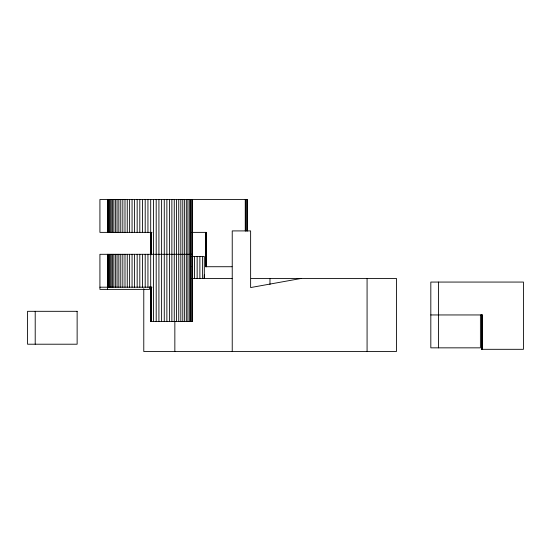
<?xml version="1.0" encoding="UTF-8"?>
<svg xmlns="http://www.w3.org/2000/svg" width="551" height="551" viewBox="0 0 551 551"><rect width="100%" height="100%" fill="white"/><g stroke="black" fill="none" stroke-linecap="round" stroke-linejoin="round"><path stroke-width="0.83" d="M150.871 254.686L150.864 232.37L150.884 252.11M150.864 321.55L150.884 287.195M205.688 266.725L205.709 232.37L205.647 252.11L206.17 252.11M481.767 349.313L481.788 314.952L481.774 334.691M301.307 278.427L250.629 287.56L250.629 230.91L232.233 230.91L232.233 351.524M152.021 232.37L99.917 232.37L99.917 199.476L247.371 199.476L247.371 230.972M191.776 232.37L206.288 232.37L206.288 266.725M150.822 252.11L151.346 252.11M192.547 254.3L99.917 254.3L99.917 289.385L149.5 289.385L149.5 286.809M191.838 256.497L204.318 256.497L204.318 278.427M192.099 266.725L192.547 266.725M231.999 266.725L205.523 266.725L205.523 232.37M204.318 274.77L204.194 278.207M191.893 278.427L232.081 278.427M251.228 278.427L269.976 278.427L269.976 284.447M270.231 278.427L396.431 278.427L396.431 351.524L143.777 351.524L143.777 288.745M99.917 287.195L152.021 287.195M151.346 306.935L150.822 306.935L150.864 287.195M430.82 314.952L482.366 314.952L482.366 349.313M205.688 232.37L205.702 252.11M482.208 349.313L482.208 314.952L482.18 334.691L481.726 334.691L481.726 314.952M481.602 314.952L481.602 349.313L523.45 349.313L523.45 282.064L430.82 282.064L430.82 347.846L480.396 347.846L480.396 314.952M438.479 282.064L438.479 347.846M367.076 278.427L367.076 351.524M246.924 199.476L246.924 230.972M245.877 199.476L245.877 230.972M245.264 199.476L245.264 230.972M206.129 266.725L206.129 232.37L206.102 252.11M202.61 256.497L202.61 278.427M199.875 256.497L199.875 278.427M197.155 256.497L197.155 278.427M194.475 256.497L194.475 278.427M192.547 199.476L192.547 321.55L150.698 321.55L150.692 199.476M192.099 199.476L192.099 321.55M191.052 199.476L191.052 321.55M190.439 199.476L190.439 321.55M189.33 199.476L189.33 321.55M187.905 199.476L187.905 321.55M186.334 199.476L186.334 321.55M184.626 199.476L184.626 321.55M182.787 199.476L182.787 321.55M180.824 199.476L180.824 321.55M178.738 199.476L178.738 321.55M176.547 199.476L176.547 321.55M174.846 321.419L174.846 351.524M174.254 199.476L174.254 321.55M171.871 199.476L171.871 321.55M169.405 199.476L169.405 321.55M166.87 199.476L166.87 321.55M164.267 199.476L164.267 321.55M161.615 199.476L161.615 321.55M158.922 199.476L158.922 321.55M156.195 199.476L156.195 321.55M153.447 199.476L153.447 321.55M151.47 232.37L151.47 254.707M151.47 287.195L151.47 321.55M151.346 232.37L151.305 254.686M151.305 287.195L151.305 321.55M147.944 199.476L147.944 232.37M147.944 254.3L147.944 287.195M145.202 199.476L145.202 232.37M145.202 254.3L145.202 287.195M142.482 199.476L142.482 232.37M142.482 254.3L142.482 287.195M139.802 199.476L139.802 232.37M139.802 254.3L139.802 287.195M137.165 199.476L137.165 232.37M137.165 254.3L137.165 287.195M134.575 199.476L134.575 232.37M134.575 254.3L134.575 287.195M132.061 199.476L132.061 232.37M132.061 254.3L132.061 287.195M129.616 199.476L129.616 232.37M129.616 254.3L129.616 287.195M127.253 199.476L127.253 232.37M127.253 254.3L127.253 287.195M124.994 199.476L124.994 232.37M124.994 254.3L124.994 287.195M122.832 199.476L122.832 232.37M122.832 254.3L122.832 287.195M120.779 199.476L120.779 232.37M120.779 254.3L120.779 287.195M118.851 199.476L118.851 232.37M118.851 254.3L118.851 287.195M117.046 199.476L117.046 232.37M117.046 254.3L117.046 287.195M115.373 199.476L115.373 232.37M115.373 254.3L115.373 287.195M113.843 199.476L113.843 232.37M113.843 254.3L113.843 287.195M112.466 199.476L112.466 232.37M112.466 254.3L112.466 287.195M111.233 199.476L111.233 232.37M111.233 254.3L111.233 287.195M110.166 199.476L110.166 232.37M110.166 254.3L110.166 287.195M109.256 199.476L109.256 232.37M109.256 254.3L109.256 287.195M108.506 199.476L108.506 232.37M108.506 254.3L108.506 287.195M107.934 199.476L107.934 232.37M107.934 254.3L107.934 287.195M107.583 199.476L107.583 232.37M107.583 254.3L107.576 289.385M35.209 311.315L35.209 344.21M77.133 311.315L27.55 311.315L27.55 344.21L77.133 344.21L77.133 311.315"/></g></svg>
